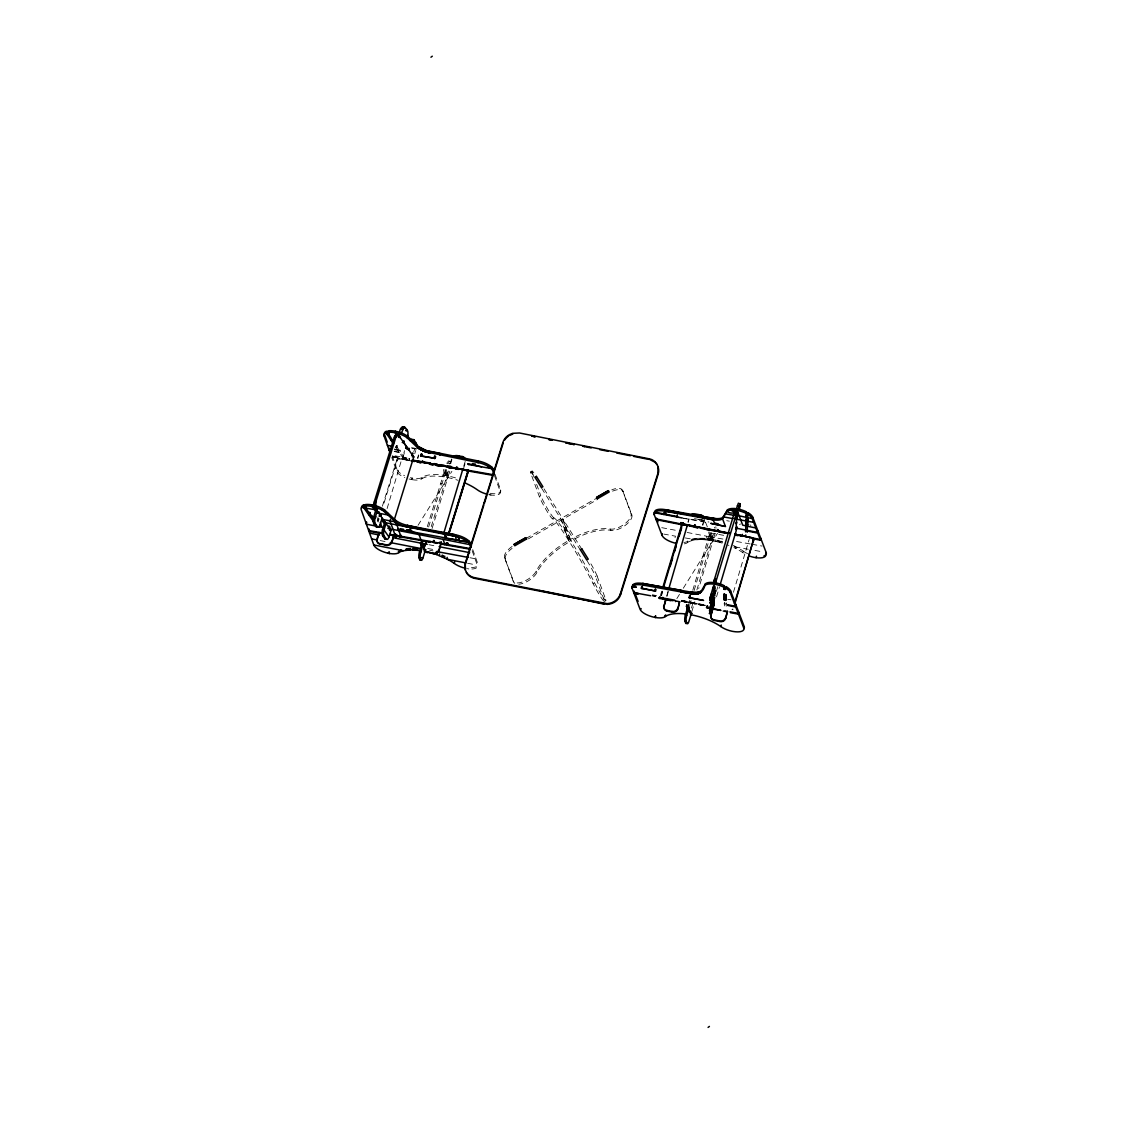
<?xml version="1.0" encoding="UTF-8"?>
<svg xmlns="http://www.w3.org/2000/svg" width="1124" height="1124" viewBox="0 0 1124 1124"><rect width="100%" height="100%" fill="white"/><g stroke="black" fill="none" stroke-linecap="round" stroke-linejoin="round"><path stroke-width="0.75" stroke-dasharray="5 3.75" d="M722.943 539.042L711.253 537.117L711.998 539.084L713.347 539.323L711.127 532.748M662.429 591.168L661.348 595.088A2.276 2.037 -16.4 0 0 661.418 595.608M661.53 595.692L662.612 591.772M395.55 446.818C397.137 448.054 398.374 444.711 396.196 445.413M666.757 595.79L668.204 590.732M666.897 596.549L668.33 591.519M675.018 537.679L675.468 536.176L664.129 534.139M687.972 521.859L688.928 518.642M688.155 522.463L689.11 519.246M684.277 543.847A13.614 5.213 16.6 0 0 687.354 542.639L687.804 541.136A34.619 13.249 16.6 0 1 691.977 539.211L706.209 538.34L723.968 541.993M687.354 542.639A34.619 13.249 16.6 0 1 691.527 540.728L691.977 539.211M691.527 540.728L692.848 538.986M692.398 540.489L693.761 538.775M693.311 540.293L694.702 538.607M694.253 540.11L695.7 538.452M695.25 539.956L696.74 538.326M696.29 539.843L697.358 539.745L697.807 538.227M702.612 524.81L704.074 519.92L702.795 525.414M697.358 539.745L698.468 539.675L698.917 538.171M698.468 539.675L699.606 539.632L700.055 538.129M699.606 539.632L700.786 539.618L701.221 538.115M700.786 539.618L701.98 539.632L702.43 538.129M701.98 539.632L703.217 539.675L703.666 538.171M703.217 539.675L704.467 539.745L704.917 538.241M704.467 539.745L705.76 539.843L706.209 538.34M705.76 539.843L707.052 539.97L707.502 538.466L705.76 535.979M688.829 603.546L689.813 600.23M692.791 590.226L710.213 531.68M707.052 539.97L708.373 540.124L708.822 538.621M689.672 605.443L691.162 600.469M694.14 590.479L711.562 531.919M708.373 540.124L709.722 540.307L710.171 538.803M696.866 589.959L711.548 540.588L708.991 531.118M709.722 540.307L711.071 540.518L711.52 539L709.947 536.766M691.471 608.056L693.438 601.481M711.998 539.084L713.951 532.551L715.3 532.79L713.347 539.323M712.771 537.132L712.897 540.841L698.692 588.554M711.071 540.518L712.405 540.742L712.855 539.239M691.836 611.596L694.787 601.719M712.405 540.742L713.81 541.009L714.26 539.506M713.81 541.009L715.187 541.29L715.637 539.787M715.187 541.29L716.578 541.599L717.028 540.096M716.578 541.599L717.969 541.937L718.419 540.433M717.969 541.937L719.36 542.302L719.81 540.784M719.36 542.302L720.751 542.681L721.201 541.164M722.591 541.571L722.142 543.075L720.751 542.681M716.353 591.477L717.843 586.545M716.522 596.83L719.472 586.967M733.213 545.533L734.45 546.095L734 547.613L736.389 548.793A34.619 13.249 16.6 0 1 742.697 552.572L742.781 552.629A13.572 5.199 16.6 0 0 746.252 554.694M735.208 548.189L735.658 546.686L734.45 546.095M736.136 548.667L736.585 547.149L748.247 549.257M724.081 604.038L724.53 602.52L724.629 609.11M725.725 604.361L726.174 602.843L726.245 607.775M742.739 552.601L743.203 551.097A34.619 13.249 16.6 0 0 736.838 547.29L735.658 546.686M733.452 592.278L749.118 539.632M660.238 596.043L661.727 591.112M396.351 447.099L396.828 445.596M398.556 451.412L399.02 449.909M377.257 521.1L377.734 519.597L376.357 515.747M400.172 451.693L400.636 450.19M399.975 456.695L391.953 455.29L397.109 469.706L396.941 471.897A13.572 5.156 17.2 0 0 404.837 477.517M402.561 457.145L406.846 457.904L406.635 460.067L407.113 458.522L402.561 457.145L404.57 450.654M387.106 508.568L401.971 458.437L410.274 459.927M402.842 457.763L404.851 451.272M409.15 458.564C409.08 465.167 409.248 454.391 409.136 459.913L391.489 456.794L410.162 459.786M413.73 451.946L414.728 448.687L416.259 448.869M414.742 453.759L415.768 450.499M417.524 458.03L418.521 454.827M417.805 458.648L418.788 455.445M409.038 478.979A13.572 5.156 17.2 0 0 411.623 479.583L412.072 478.065L413.196 478.276A13.572 5.156 17.2 0 0 422.174 477.349L422.807 476.955A34.619 13.151 17.2 0 1 458.466 478.796M411.609 479.569L412.649 478.178M412.185 479.681L412.733 479.779A13.572 5.156 17.2 0 0 421.711 478.852L422.174 477.349M446.13 469.396L447.703 473.78C446.312 479.147 442.083 469.762 443.994 467.514M427.289 526.692L444.837 470.043M428.637 526.959L446.692 468.652M445.624 474.974L446.088 473.471L443.994 467.612M431.237 526.58L446.495 477.321L446.256 473.85L447.605 474.117L448.307 476.07L446.959 475.803L446.256 473.85M450.078 463.776L451.595 458.887M446.959 475.803L448.982 469.284M450.921 462.891L451.932 459.632M432.066 528.477L447.844 477.574L447.141 475.621L445.792 475.368M448.307 476.07L450.331 469.551M463.72 466.193L465.238 461.304M463.552 468.567L465.069 463.678M489.516 494.771L490.345 494.925A13.628 5.17 17.2 0 0 500.152 491.399L500.616 489.895L494.982 474.131M500.25 492.818L500.714 491.314M377.692 521.199L378.732 517.883M382.357 506.236L397.067 459.126A2.276 1.995 -23.8 0 1 399.596 458.016L399.989 458.887A2.276 1.995 -23.8 0 0 397.46 459.997L383.256 505.435M378.086 522.084L379.111 518.754M733.003 609.784L732.764 608.941A2.276 2.037 -16.4 0 1 731.935 609.728M676.845 598.614L679.613 594.16M683.308 588.231L717.491 533.324M418.03 525.329L451.89 471.335M447.717 473.878L446.144 473.569M708.584 532.453L710.804 538.635L712.194 538.986M541.684 488.294L560.721 518.684L568.674 540.419L562.169 544.452A50.159 22.297 -32.1 0 0 536.134 571.161A13.628 6.056 -32.1 0 1 523.84 581.417A13.628 6.056 -32.1 0 1 513.05 580.813L504.578 557.659A13.628 6.056 -32.1 0 1 513.232 545.744M580.56 550.367L561.522 519.976L569.489 541.712L562.984 545.758A50.159 22.297 -32.1 0 0 536.935 572.453A13.628 6.056 -32.1 0 1 518.81 584.227M421.711 478.852L422.343 478.459A34.619 13.151 17.2 0 1 446.959 477.391L448.336 477.672A34.619 13.151 17.2 0 1 458.002 480.299M530.654 471.883L532.13 471.04M603.714 601.059A13.628 1.138 60.3 0 1 593.079 583.595L589.622 576.865A50.159 4.215 60.3 0 0 573.212 547.781L565.147 534.912A50.159 4.215 60.3 0 0 553.809 519.681L552.46 518.754A13.628 1.138 60.3 0 1 546.166 509.818A13.628 1.138 60.3 0 1 539.323 496.555L530.837 473.401L532.312 472.558A13.628 1.138 60.3 0 1 535.066 474.623M539.323 496.555L540.784 495.712L536.274 483.362M552.46 518.754L553.935 517.911L555.284 518.838A50.159 4.215 60.3 0 1 566.622 534.069L574.687 546.938A50.159 4.215 60.3 0 1 591.083 576.008L594.554 582.752A13.628 1.138 60.3 0 0 602.829 597.083A13.628 1.138 60.3 0 0 605.583 599.162L604.108 600.005A13.628 1.138 60.3 0 1 604.445 601.143M526.06 538.424L596.844 498.101M528.378 538.86L597.659 499.393M565.091 530.177L566.566 529.348M604.108 600.005L595.636 576.837L597.111 575.994A13.628 1.138 60.3 0 0 590.269 562.745M593.079 583.595L594.554 582.752M604.305 601.509L605.78 600.666M622.57 490.443L631.857 514.904A13.628 6.056 -32.1 0 1 625.155 525.47A13.628 6.056 -32.1 0 1 610.894 530.331A50.159 22.297 -32.1 0 0 577.666 537.398L570.964 540.883L570.149 539.59L576.851 536.106A50.159 22.297 -32.1 0 1 610.079 529.039A13.628 6.056 -32.1 0 0 624.34 524.177A13.628 6.056 -32.1 0 0 631.042 513.612L622.57 490.443A13.628 6.056 -32.1 0 0 611.779 489.839M395.578 447.001L397.137 447.197M682.085 517.953L708.907 522.028M709.637 532.523L712.307 538.551L710.804 538.635L711.253 537.117L712.644 537.469M727.734 599.261L730.993 599.809M394.285 451.553L399.245 452.424M411.567 447.661L415.978 448.448M411.848 448.279L416.259 449.066M394.243 449.052L397.46 449.628M394.51 449.797L397.713 450.359M394.173 451.356L399.118 452.227M683.294 518.319L708.893 522.843M427.752 548.498L435.775 549.931M402.083 458.676L410.597 460.208M402.364 459.309L410.864 460.84L391.756 457.524L396.758 471.56M726.722 520.693L729.364 521.171M710.157 532.917L725.514 535.67M736.571 541.501L750.2 543.946M751.9 544.255L762.128 546.081M711.548 540.588L712.897 540.841M685.345 537.946L692.159 539.169M754.921 550.451L762.929 551.884M652.496 596.085L655.91 596.718M681.734 601.452L704.144 605.555M429.649 550.254L433.007 550.872M469.958 557.743L474.988 558.684M489.98 493.253L490.809 493.422A13.628 5.17 17.2 0 0 500.616 489.895M661.741 527.662L676.971 530.542M687.129 532.467L711.871 537.216M448.307 460.924L449.656 461.191M448.827 461.374L450.176 461.627L450.864 463.58L449.53 463.327L448.827 461.374A4.538 1.152 -79 0 0 446.888 463.425L448.237 463.692A4.538 1.152 -79 0 1 450.176 461.627M392.22 456.021L400.299 457.594M446.495 477.321L447.844 477.574M440.734 483.292L442.083 483.545M491.132 495.08L489.291 494.729A13.628 5.17 17.2 0 1 488.729 494.616M428.918 544.704L437.419 546.348M380.151 540.574L388.651 542.232M467.598 563.264L475.677 564.838M467.303 568.646L468.849 568.941M698.805 519.19L705.436 520.496M694.477 518.6L699.367 519.569M700.997 519.892L704.242 520.524A4.538 4.074 -16.4 0 0 704.411 519.457M703.905 605.625L680.863 601.073L704.523 605.681M681.65 600.314L705.661 605.119M706.027 605.414L680.807 600.371L705.675 605.344M652.313 594.765L656.571 595.608M652.44 595.481L655.699 596.127M681.074 601.157L703.188 605.541M727.579 544.915L728.9 545.421M743.231 551.125L743.231 551.125A13.572 5.199 16.6 0 0 747.713 553.654M444.978 469.228L447.24 475.382M403.404 458.578L395.311 446.621M396.87 446.804L405.258 459.21M631.042 513.612L631.857 514.904M610.079 529.039L610.894 530.331M544.058 488.898L562.197 517.841L570.149 539.59M582.035 549.524L562.998 519.133L570.964 540.883M565.428 529.123L566.243 530.416M568.674 540.419L569.489 541.712M536.134 571.161L536.935 572.453M504.578 557.659L513.865 582.106A13.628 6.056 -32.1 0 0 514.806 583.37M513.05 580.813L513.865 582.106M396.842 459.632L397.222 460.503M705.521 522.253L707.586 527.521M597.111 575.994L605.583 599.162M532.312 472.558L534.012 477.18M494.518 475.635L500.152 491.399M472.74 549.58L477.77 563.644M472.164 550.774L476.731 563.531M397.109 469.706L397.208 470.001A13.6 5.17 17.2 0 0 404.485 475.649M553.935 517.911A13.628 1.138 60.3 0 1 547.641 508.975A13.628 1.138 60.3 0 1 540.784 495.712M587.037 560.707A13.628 1.138 60.3 0 1 595.636 576.837M530.837 473.401A13.628 1.138 60.3 0 1 533.591 475.466M505.393 558.951A13.628 6.056 -32.1 0 1 512.08 548.372M612.58 491.132A13.628 6.056 -32.1 0 1 623.384 491.736M687.804 541.136A13.614 5.213 16.6 0 1 683.884 542.442M739.494 524.472A4.538 4.074 -16.4 0 1 740.59 524.009M715.749 526.805A4.538 1.18 -79.8 0 1 715.96 528.322M714.555 527.212A4.538 1.18 -79.8 0 1 714.611 528.083M749.975 524.866A4.538 4.074 -16.4 0 1 750.902 525.47M412.072 478.065A13.6 5.17 17.2 0 1 410.358 477.686M476.365 566.693A13.628 5.17 17.2 0 1 467.767 567.128M476.618 567.746A13.628 5.17 17.2 0 1 468.132 568.772M449.53 463.327A4.538 1.152 -79 0 1 449.656 463.959M566.159 528.702L564.684 529.53L565.498 530.823L566.974 529.994L566.159 528.702"/><path stroke-width="1.5" d="M688.956 597.532L703.568 600.413L689.602 597.912L689.518 595.72M712.672 597.266L712.658 598.474L714.274 598.881M712.757 590.522C716.845 571.006 711.422 620.645 710.115 597.631M714.794 593.472L714.864 587.993M714.906 583.904L714.428 582.654A13.614 5.213 16.6 0 0 705.451 583.763C703.301 592.812 698.285 595.439 690.431 593.612L642.071 584.916A13.713 5.241 16.6 0 0 632.77 585.983L632.11 586.869A13.713 5.241 16.6 0 0 631.969 587.894L640.062 609.264A13.6 5.199 16.6 0 0 654.196 617.259L655.475 617.512M465.814 568.351L465.322 568.252A13.614 5.17 17.2 0 1 454.208 563.377A34.619 13.151 17.2 0 0 447.928 559.499L447.928 559.429M374.306 506.769L374.418 501.36L394.313 437.152L396.126 434.707L398.121 434.988L400.032 437.461L398.486 437.278M398.149 434.988L395.831 437.32L375.936 501.543L375.599 506.039L374.081 505.87M416.709 446.579L416.372 443.446L414.011 439.92L410.597 439.962L412.634 439.639M736.599 513.204L735.082 512.558M709.722 613.367L709.834 608.365L713.108 596.956M711.759 598.052L710.143 597.631L713.403 586.222L715.019 586.644L711.759 598.052L711.45 603.307M709.427 613.606L711.337 613.774L714.119 604.923L714.162 603.138L712.658 602.745M714.766 595.832L714.906 590.887M747.629 517.785L745.872 511.546A13.572 5.199 16.6 0 0 727.495 509.86L727.045 511.364A13.572 5.199 16.6 0 1 733.846 510.043C739.058 513.457 729.631 514.216 727.045 511.364L722.521 518.796A13.614 5.213 16.6 0 1 713.543 519.892L664.93 511.181A13.628 5.227 16.7 0 0 654.828 512.108L654.196 512.98A13.628 5.199 16.9 0 0 654.266 514.75L662.064 535.361A13.628 5.213 16.6 0 0 676.409 543.412M736.768 510.38L736.122 531.006L719.95 585.309M736.698 517.911L736.768 515.312L752.237 518.614L760.456 540.222L752.181 538.593M736.529 529.727L736.585 527.929M739.409 509.987L740.084 503.636L737.99 509.453M745.563 531.863L746.505 511.87L746.392 513.71M755.792 527.971L745.844 525.906L746.308 519.4M747.207 532.284L747.727 514.272L748.654 513.064A13.572 5.199 16.6 0 1 752.687 517.11L766.132 552.46L765.683 553.977A13.572 5.199 16.3 0 1 756.747 557.785L753.909 557.321A13.572 5.199 16.6 0 1 749.399 556.029M745.718 526.046L747.39 526.116L747.98 519.709L747.53 521.213L753.642 522.309M748.036 514.019C746.561 517.462 745.718 513.485 748.177 512.769M735.728 518.529L736.459 518.487L734.956 518.108M736.037 511.996L738.201 513.331M735.644 529.32L736.726 527.1M376.076 511.757L375.037 509.312M714.723 597.378L711.478 608.787L711.155 614.055M379.378 516.127L380.53 516.183L381.12 514.623L380.671 516.141M385.167 524.599L383.326 521.859L384.9 522.224M389.34 528.533L388.384 528.645M407.717 435.311L407.45 436.421C410.597 428.37 399.427 421.528 399.484 434.075M402.252 442.505C404.682 442.758 402.476 443.095 403.98 440.875L403.502 442.378L408.841 449.895L409.305 448.392M412.002 454.981L412.62 453.183M736.852 512.544L715.117 584.241L715.552 582.836A13.614 5.213 16.6 0 1 723.73 585.393L724.306 587.683L725.949 588.133M448.813 532.79L467.598 471.869A2.276 1.995 -23.8 0 0 465.996 470.015L462.652 469.354M449.094 533.408L467.879 472.487M465.28 563.152L465.139 569.404L466.671 573.029A13.6 12.125 -20.1 0 0 474.707 578.368L607.396 604.375A13.628 12.153 -20.1 0 0 620.603 594.61L658.214 473.949C660.139 467.739 656.219 460.362 649.77 458.929L519.527 432.993L512.572 433.33L509.312 434.707A13.6 12.125 -20.1 0 0 502.878 442.477L465.28 563.152L465.406 570.135M466.418 572.313A13.6 12.125 -20.1 0 0 474.44 577.652L607.129 603.644A13.628 12.153 -20.1 0 0 620.336 593.894L657.947 473.218L658.102 466.853M713.81 581.979L713.628 583.005L715.243 583.412M716.002 580.139L714.372 579.731L714.063 580.869L713.824 581.993L715.454 582.401M714.358 579.717L734.155 513.289L734.857 511.687L736.585 512.123M668.696 589.06L687.186 525.681M631.983 588.035L632.419 586.377A13.713 5.241 16.6 0 1 632.559 585.351L633.219 584.48A13.713 5.241 16.6 0 1 642.521 583.412L681.355 590.395L680.905 591.912L690.993 593.711L691.443 592.207L697.47 592.432L700.969 591.182M654.224 514.75L654.674 513.232A13.628 5.213 16.6 0 1 654.646 511.462L655.615 510.352A13.628 5.213 16.6 0 1 662.106 509.27L662.907 509.341A13.628 5.213 16.6 0 1 665.38 509.678L716.775 518.909M641.2 588.119L655.756 591.069L641.846 588.484L641.649 586.616M641.453 588.316L641.748 586.714M641.635 588.414L642.085 586.911M664.298 512.389C662.682 513.542 663.582 515.972 664.509 513.106M641.846 588.484L642.296 586.981M642.057 588.54L642.507 587.037M642.942 585.098L643.378 583.581L691.443 592.207M665.844 514.286L665.38 509.678L712.995 519.808L715.005 523.981M644.08 585.295L644.53 583.778L642.521 583.412M662.064 535.361L662.514 533.844M654.8 590.367L655.404 588.892M654.842 512.108L676.845 516.464L677.294 514.947M655.011 591.098L655.938 589.636M655.166 591.126L655.461 589.594M683.392 523.433L681.917 523.138L681.046 524.529L680.961 522.534M680.694 524.332L681.144 522.829M675.468 601.593L675.257 600.876L679.598 601.733L677.87 608.997A4.538 4.074 -16.4 0 1 672.321 612.173L667.164 611.147A4.538 4.074 -16.4 0 1 664.017 606.272L665.97 599.738L659.071 598.319L659.324 597.336L674.836 600.188M680.849 524.43L681.299 522.927M681.046 524.529L681.495 523.011M681.256 524.599L681.706 523.082M659.493 598.446L659.943 596.928M663.441 587.81L681.945 525.667L683.322 524.641L684.657 525.189L683.898 524.543M655.039 617.427L655.489 615.924M670.115 566.58L672.616 558.178M674.611 551.462L676.114 546.419M679.121 536.345L681.622 527.943M682.746 524.22L683.195 522.702M655.699 615.966L655.264 617.469A13.6 5.199 16.6 0 0 665.338 616.542L665.928 616.163A34.619 13.249 16.6 0 1 686.371 614.041M682.942 524.262L683.392 522.744M664.017 606.272L665.759 599.008L665.97 599.738M665.338 616.542L665.815 615.039M694.674 524.978L694.225 526.482L695.096 525.091M694.435 526.524L694.885 525.02M677.87 608.997L679.598 601.733M687.312 609.18L686.638 604.726L688.324 609.152M689.209 597.743L689.855 595.706M690.431 593.612L690.867 592.109M689.405 597.827L690.052 595.734M689.602 597.912L689.841 596.324M689.827 597.954L690.052 596.394M712.995 519.808L713.993 518.389A13.628 5.213 16.6 0 0 722.282 517.757L722.395 517.686A10.214 3.906 16.6 0 0 722.858 517.363L727.495 509.86M713.206 519.85L713.656 518.333M689.588 612.664L688.253 605.021M691.541 593.795L691.991 592.292M686.539 623.314A4.538 1.18 -79.8 0 1 685.668 623.103L684.923 621.136A4.538 1.18 -79.8 0 1 685.373 615.151L688.324 605.204M692.089 593.865L692.539 592.362M692.637 593.936L693.087 592.418M690.6 611.273L690.909 614.744L688.956 621.277A4.538 1.18 -79.8 0 1 687.017 623.342L686.272 621.375A4.538 1.18 -79.8 0 1 686.722 615.39L689.181 607.101M693.171 593.978L693.62 592.474M693.705 594.02L694.14 592.517M694.211 594.048L694.66 592.531M694.716 594.062L695.166 592.545M695.208 594.062L695.658 592.545M690.052 612.425L690.361 611.133M695.686 594.048L696.135 592.545M696.149 594.02L696.599 592.517M696.599 593.992L697.049 592.489M697.035 593.95L697.47 592.432M697.442 593.894L697.892 592.376M697.835 593.823L698.285 592.306M698.215 593.739L698.664 592.222M698.58 593.641L699.03 592.137M716.986 531.062L717.772 529.544M698.917 593.542L699.367 592.025M717.323 531.048L717.969 529.559M699.24 593.43L699.69 591.912M699.535 593.303L699.985 591.786M699.816 593.163L700.266 591.66M700.069 593.008L700.519 591.505M722.971 517.279L722.521 518.796L725.275 526.004M725.992 512.319L725.556 513.823L734.97 515.523M700.308 592.854L705.451 583.763M734.815 508.568L735.04 512.769L730.951 510.071M710.466 608.576L706.448 607.606L707.46 605.696M736.346 509.046L738.356 503.187L740.112 503.959M707.207 607.929L707.656 606.426M737.555 508.933L737.105 510.437L742.711 525.161L745.76 525.793M736.304 518.586L736.965 516.984M736.852 522.267L736.318 523.601M723.252 611.063L727.425 611.316L725.668 618.425A4.538 4.074 -16.4 0 1 720.119 621.6L714.147 620.42A4.538 4.074 -16.5 0 1 711 615.531L713.22 606.89M723.842 587.234L724.292 585.66M723.87 588.934C725.654 584.48 723.996 592.755 723.842 587.178L723.294 586.911A13.628 5.213 16.6 0 0 705.001 585.281M723.94 589.046L724.39 587.529M724.221 589.243L724.516 587.641M724.418 589.327L724.868 587.824M725.289 587.936L724.769 589.44L725.092 587.894M746.743 515.48L747.193 513.977M725.05 589.468L726.526 586.883A13.614 5.213 16.6 0 1 730.445 590.479L744.271 626.728M746.982 515.551L747.53 514.061M725.219 589.468L725.949 587.782M746.238 519.653L745.858 520.918L736.431 519.218M742.43 534.392L741.981 535.881L742.824 535.951M742.332 536.387L734.815 534.223L749.638 537.427M724.025 599.752L724.123 594.146L724.025 599.752L725.556 600.3L726.104 598.642L724.306 598.193M745.971 526.004L746.21 524.29M747.966 519.162L747.544 520.763L745.872 520.342M746.139 526.102L746.294 524.388M746.392 526.201L746.589 524.599M746.561 526.257L747.839 524.613M724.839 600.286L725.289 598.783M725.668 600.497L726.048 594.596M745.774 534.968L745.226 536.317M690.417 614.659A34.619 13.249 16.6 0 1 719.739 625.843L720.709 626.49A13.572 5.199 16.6 0 0 731.907 631.224L733.031 631.435A13.6 5.199 16.6 0 0 743.807 628.19L730.179 592.362L730.614 590.859M752.687 517.11L752.237 518.614A13.572 5.199 16.6 0 0 748.205 514.567L747.727 514.272M720.779 626.546L721.229 625.028M725.668 618.425L727.425 611.316M735.911 604.768L735.461 606.286L727.326 604.67M757.913 530.851L757.464 532.369L736.29 528.182L736.74 526.678L736.473 527.816M736.192 605.513L735.742 607.016L727.593 605.4M758.194 531.596L757.745 533.099L747.249 531.034M738.623 611.892L738.173 613.395L730.024 611.779M760.625 537.975L760.175 539.492L734.745 534.223L752.392 537.806A2.276 2.037 -16.4 0 1 753.431 540.068L734.731 604.276M738.904 612.622L738.454 614.125L730.375 612.678M760.456 540.222L760.906 538.719M756.059 557.715L756.508 556.197M743.695 627.88L744.341 627.052A13.6 5.199 16.6 0 1 743.596 628.962M443.713 533.45L462.765 469.354M734.492 603.433L753.431 540.068M662.71 587.81L682.001 523.686L729.673 533.212M390.407 453.745L384.029 435.859L384.366 433.99A13.628 5.17 17.2 0 1 386.024 431.433L388.258 433.147M421.388 550.662L411.258 549.819L403.123 550.76A34.619 13.151 17.2 0 0 398.894 552.587L398.865 552.615A13.572 5.156 17.2 0 1 389.873 553.528L387.021 552.938A13.572 5.156 17.2 0 1 373.772 544.887L361.24 509.776A13.572 5.156 17.2 0 1 362.631 506.741L363.417 505.098L364.752 506.98M384.029 435.859L383.888 435.494A13.628 5.17 17.2 0 1 385.546 432.937L386.417 431.265M470.97 547.402L469.973 544.648A13.628 5.17 17.2 0 0 468.61 542.625L466.643 540.967A13.628 5.17 17.2 0 0 458.367 537.117L457.51 536.865A13.628 5.17 17.2 0 0 454.953 536.26L406.832 525.259A13.614 5.17 17.2 0 1 395.732 520.398L384.703 510.043A13.572 5.156 17.2 0 0 375.908 505.8L372.494 504.957A13.572 5.156 17.2 0 0 365.174 504.62L363.853 507.879L376.048 525.077M387.176 432.501L388.019 430.857A13.628 5.17 17.2 0 1 407.605 436.323L418.578 446.621L426.263 450.527L479.105 461.149A13.699 5.199 17.2 0 1 490.556 466.109L492.003 467.373A13.699 5.199 17.2 0 1 492.986 468.61L494.167 471.827M388.454 434.356L387.035 434.314L387.401 432.712M387.19 434.426L387.654 432.923M387.373 434.51L387.836 433.007M362.954 506.601L364.794 508.357L365.862 506.826M387.583 434.595L388.047 433.091M364.794 508.357L365.497 506.882M387.794 434.651L388.468 433.176M365.019 508.385L365.904 506.573M388.005 434.679L388.651 433.176M388.342 434.665L388.918 432.852M368.784 512.361C366.621 515.129 374.18 514.089 373.266 519.133M366.115 523.447L366.579 521.943L366.382 524.191L375.388 525.962M368.644 514.637L369.122 513.134L373.421 519.218M388.96 449.712L389.438 448.209M369.22 513.921L369.684 512.404M369.417 513.991L369.894 512.488M389.227 450.443L389.691 448.94M369.74 514.202L370.063 512.586M372.494 504.957L372.03 506.46L374.517 509.523M391.152 440.453L392.754 440.65L387.541 432.361A13.628 5.17 17.2 0 1 394.875 432.712L395.353 431.194M369.838 514.3L370.316 512.797M370.316 514.975L364.626 506.137A13.572 5.156 17.2 0 1 384.239 511.546L395.451 522.028A10.214 3.878 17.2 0 0 396.224 522.576L396.421 522.716A13.628 5.17 17.2 0 0 406.368 526.763L455.417 534.757A13.628 5.156 17.3 0 1 467.612 539.871L469.087 541.122A13.628 5.156 17.5 0 1 470.408 543.131M375.332 505.631L374.868 507.135L376.905 509.383M374.868 508.61L374.559 509.622L365.441 508.076M369.108 529.039L368.644 530.542L383.312 533.141M369.374 529.769L368.911 531.273L380.319 533.296M377.271 526.777A4.538 1.869 -83.4 0 1 375.866 526.496L373.842 523.644A4.538 1.869 -83.4 0 1 373.618 517.56L376.161 508.568M376.709 508.484L376.245 509.987L377.158 511.209L375.149 517.728A4.538 1.869 -83.4 0 0 375.388 523.812L377.411 526.664A4.538 1.869 -83.4 0 0 380.123 524.725L382.048 518.192M399.666 434.581L399.203 436.084L398.36 435.634M401.507 432.642L404.331 426.994M378.943 511.631L378.465 513.148L377.018 512.98M384.239 511.546L384.703 510.043L381.542 509.425M412.536 460.489L494.251 474.89L492.523 470.113A13.713 5.213 17.2 0 0 491.539 468.877L490.106 467.626A13.713 5.213 17.2 0 0 478.641 462.652L424.689 451.623L418.114 448.139L407.127 437.826L407.605 436.323M377.285 539.548L379.013 532.495L377.018 538.93A4.538 3.99 -23.8 0 0 380.053 543.693L386.375 545.393A4.538 3.99 -23.8 0 0 391.911 542.133L394.383 534.153M383.354 522.042L383.818 520.538M383.86 521.747L384.324 520.243M387.977 528.21L389.522 528.392L390.997 530.458L388.974 536.977A4.538 1.869 -83.4 0 1 386.263 538.916A4.538 1.869 -83.4 0 1 384.717 538.747L382.708 535.895A4.538 1.869 -83.4 0 1 382.483 529.811L384.9 521.986M388.356 513.471L387.892 514.975L378.563 513.162M385.982 523.658L384.015 529.98A4.538 1.869 -83.4 0 0 384.239 536.064L386.263 538.916L384.717 538.747M390.464 519.358L390 520.862L395.128 535.235L395.522 533.984M388.595 527.437L389.059 525.934M389.143 528.224L389.621 526.72M389.522 528.392L389.93 527.086M412.789 453.309L412.297 454.813L413.772 456.892L394.44 519.288M382.441 519.386L395.255 521.887L396.294 524.81L395.718 520.384M418.114 448.139L418.578 446.621M418.479 448.406L418.943 446.902M418.873 448.687L419.336 447.169M419.28 448.954L419.744 447.45M419.702 449.221L420.165 447.717M391.911 542.133L393.611 535.122M420.137 449.488L420.601 447.984M420.601 449.741L421.064 448.237M388.721 553.317L389.185 551.814L388.763 553.331M421.064 450.007L421.528 448.49M421.556 450.246L422.02 448.743M422.048 450.499L422.512 448.996M420.657 455.684L421.247 453.956L421.416 456.147L435.128 458.325L420.854 455.88M421.008 455.979L421.57 453.913M422.554 450.738L423.017 449.235M421.205 456.077L421.767 453.941M421.416 456.147L422.09 454.686L421.626 456.189M423.074 450.977L423.537 449.459M445.989 536.036L444.879 537.679L445.652 538.241L459.323 540.419L397.84 529.249L398.781 529.938L398.402 528.968M423.608 451.202L424.071 449.698M424.141 451.412L424.605 449.909M424.689 451.623L425.153 450.12M425.251 451.834L425.715 450.331M422.624 460.685L422.16 462.189L422.947 462.498M390.253 535.066L399.666 536.738L400.13 535.235M425.799 452.031L426.263 450.527M396.224 538.326L395.859 534.462L399.666 536.738L400.341 535.263M400.06 536.766L400.748 534.926L399.877 536.766M426.361 452.213L426.839 450.71M426.937 452.396L427.401 450.879M427.499 452.565L427.963 451.047M428.075 452.719L428.539 451.216M428.651 452.86L429.115 451.356M429.213 453L429.677 451.497M406.733 526.847L407.197 525.344M398.879 552.587L399.357 551.083M406.944 526.889L407.408 525.386L455.417 534.757L456.077 539.408M429.789 453.127L430.253 451.623L440.327 453.59L439.863 455.094M430.352 453.239L430.815 451.736M434.145 457.721L434.609 456.218M405.876 550.212L406.34 548.695M434.356 457.777L434.819 456.274M434.468 458.466L435.03 456.344M434.665 458.494L435.227 456.428M434.848 458.494L435.508 456.639M406.874 550.072L407.352 548.568M435.086 458.409L435.592 456.822M407.928 549.973L408.391 548.456M408.996 549.889L409.459 548.386M410.105 549.847L410.583 548.343M412.438 549.833L412.901 548.329M413.646 549.861L414.11 548.357M414.882 549.931L415.346 548.428M416.133 550.015L416.597 548.512M417.426 550.142L417.889 548.638M424.296 549.383L424.984 551.336L422.975 557.855A4.538 1.152 -79 0 1 421.036 559.907L419.688 559.654L418.985 557.701A4.538 1.152 -79 0 1 419.533 551.729L422.638 541.712M421.036 559.907L420.334 557.954A4.538 1.152 -79 0 1 420.882 551.996L422.947 545.323M424.268 547.318L426.277 540.813L424.268 547.318A4.538 3.99 -23.8 0 0 427.303 552.081L433.471 553.753A4.538 3.99 -23.8 0 0 438.992 550.493L441.479 542.471M432.993 542.372L433.541 540.56M432.979 542.119L433.878 540.532M434.075 540.56L433.232 542.035M455.768 468.287L456.85 466.713M447.928 559.499L436.505 554.525L436.969 553.022M438.992 550.493L441.198 541.852M439.189 555.509L439.653 554.006M445.863 538.284L446.116 536.724M445.722 543.313L444.837 544.704M441.802 556.577L442.266 555.073M446.916 542.836L447.099 545.112L440.383 543.96M446.664 544.395L447.127 542.892M447.338 542.962L446.72 545.084L470.015 549.214M443.081 557.125L443.544 555.621M446.916 545.112L447.535 543.061M447.099 545.112L447.689 543.159M447.254 545.084L447.802 543.271M444.331 557.701L444.809 556.197M446.762 558.881L447.226 557.378M477.11 460.77L476.646 462.273L477.798 462.526M478.262 461.009L477.798 462.498L478.641 462.652M458.339 539.815L458.803 538.312M458.662 540.56L459.126 539.056M454.208 563.377L454.672 561.874M492.607 470.282L492.986 468.61M465.533 563.869L483.784 505.21M503.116 443.193L484.332 503.538L484.079 502.821M448.518 534.42L468.539 470.422L411.974 460.222M709.694 602.857L711.871 602.492M654.337 512.713L682.085 517.953M468.75 464.549L467.696 464.015L468.427 463.805M403.333 427.696L401.352 428.286M412.143 440.144L410.148 440.72M400.313 536.682L399.413 535.993M421.95 547.079C417.313 538.452 425.49 544.761 424.085 549.144M412.115 454.939L413.787 456.892L412.241 456.723M708.078 1027.434L709.413 1026.409M430.956 57.212L432.304 56.2M714.274 592.418L714.906 590.957M714.162 603.167L714.316 597.701L713.108 597.083M735.082 512.544L736.599 512.867L735.054 512.474M526.608 538.986L514.82 545.772L513.991 544.423L525.793 537.693L526.622 539.056M608.379 490.654L596.591 497.37L597.42 498.733L609.194 491.947L608.379 490.654L596.605 497.44L597.392 498.663M514.019 544.48L525.807 537.764M363.417 505.098L363.094 505.238A13.572 5.156 17.2 0 0 361.703 508.273M509.565 435.438L512.839 434.047M411.089 439.456L414.039 439.934M412.606 439.639L413.618 439.526M406.34 448.083L407.843 448.504M389.241 528.702L469.973 544.648L470.45 543.145L471.434 545.899M714.007 603.223L713.22 603.11M728.408 533.338L655.812 518.909M725.668 587.95L726.076 588.386A13.628 5.213 16.6 0 1 730.024 591.983L730.179 592.362M724.306 594.132L725.584 594.765L725.654 600.16M387.19 434.609L388.721 434.749M735.124 510.156L737.105 510.437A13.572 5.255 16.6 0 1 745.479 513.036M402.294 427.022L405.216 427.485L402.785 426.811M401.802 427.527L403.319 427.696M400.973 429.256L402.504 429.424M405.708 430.169L407.225 430.337M406.045 430.829L407.562 431.012M395.62 434.918L397.137 435.086M396.126 434.707L398.542 435.381L400.018 437.461M395.128 435.424L396.646 435.592M394.679 436.182L396.21 436.351M394.313 437.152L395.831 437.32M414.854 443.278L416.372 443.446M415.079 444.177L416.597 444.345M406.284 448.265L408.813 449.895L406.298 448.321M374.418 501.36L375.936 501.543M374.151 502.47L375.669 502.653M373.997 503.65L375.514 503.819M373.969 504.802L375.486 504.985L375.613 506.053M376.104 509.523L377.566 509.692M375.641 511.027L377.102 511.195M379.125 515.958L380.544 516.099M373.618 517.56L375.149 517.728M373.842 523.644L375.374 523.812M375.866 526.496L377.383 526.664A4.538 1.869 -83.4 0 0 380.095 524.725M389.452 530.289L390.997 530.458L375.037 508.118M382.483 529.811L384.015 529.98L388.974 536.977M382.708 535.895L384.239 536.064M411.651 454.981L412.424 455.079L397.517 433.667M410.977 538.733L410.667 538.003M481.522 466.811L468.272 463.776M364.598 506.769L366.185 506.966M416.821 532.902L398.781 529.938M390.871 440.032L392.487 440.257M469.453 471.195L456.386 468.216M677.055 517.181L677.758 516.984L676.845 516.464M669.693 521.648L668.991 521.761L669.904 522.365M664.93 511.181L713.445 518.304M413.548 460.334L430.52 463.06M433.906 463.594L437.306 464.142M440.692 464.69L444.092 465.238M447.478 465.772L450.879 466.32M375.051 509.312L376.09 509.79M452.789 456.976A4.538 3.99 -23.8 0 1 457.117 455.627L462.203 456.527A4.538 3.99 -23.8 0 1 465.294 459.196M460.84 456.976L457.117 455.627M472.403 463.608L475.607 464.184M488.027 467.289L490.162 467.668M468.596 464.521L491.188 468.525M411.272 460.952L414.475 461.528M420.896 462.652L417.692 462.09L421.079 462.681M429.663 464.212L433.176 464.774M436.562 465.42L440.032 465.982M448.588 467.5L452.003 468.104M470.296 471.377L492.804 475.34M407.267 529.854L410.485 530.416M400.284 528.716L403.502 529.292M406.705 529.854L409.923 530.43M389.986 534.336L469.748 548.484M427.977 541.684L430.562 541.571M399.666 536.738L430.689 542.232M433.878 542.794L437.124 543.384M416.807 461.866L419.856 462.4M373.73 520.805C372.17 521.086 372.634 518.108 373.772 519.204M467.935 540.63L468.722 540.756M468.258 542.274L459.477 540.714L458.171 537.061M380.053 543.693L386.108 544.775A4.538 3.99 -23.8 0 0 391.63 541.515M427.303 552.081L433.19 553.134A4.538 3.99 -23.8 0 0 438.711 549.875M412.185 460.475L468.638 470.661M429.593 464.212L433.007 464.816M436.407 465.434L439.807 466.053M448.321 467.584L451.722 468.188M455.136 468.806L458.536 469.425M723.659 516.928L733.199 518.642M439.372 542.246L441.058 542.555M685.373 615.151L686.722 615.39M684.923 621.136L686.272 621.375M685.668 623.103L687.017 623.342M365.384 506.868L364.317 506.376M650.796 595.776L633.739 592.643L638.418 593.57M423.987 549.2L425.504 549.481M436.365 551.505L468.272 557.434M387.724 553.106L389.873 553.528M385.209 522.646L454.953 536.26M369.571 533.113L379.561 535.066M392.894 537.665L420.517 543.061M427.218 544.367L422.132 543.37L419.097 534.602M439.105 546.686L469.677 552.643M371.637 538.916L376.737 539.913M390.351 542.569L420.994 548.54M419.533 551.729L420.882 551.996M373.786 544.957L403.319 550.718M447.703 559.373L464.367 562.632M421.626 557.588L422.975 557.855M418.985 557.701L420.334 557.954M387.949 553.163L389.326 553.429M690.586 515.143A4.538 4.074 -16.4 0 1 694.955 513.865L700.926 515.045A4.538 4.074 -16.4 0 1 704.088 517.799M696.627 514.764L699.606 515.354M715.089 523.208L718.348 523.854M682.942 524.936L656.093 519.639L656.542 518.136L657.99 521.943M694.506 527.212L697.737 527.859M705.689 529.334L708.977 529.98M378.591 526.594L381.991 527.268L380.263 522.449M632.7 585.098L633.571 585.267M632.77 585.983L635.763 586.573M724.699 611.344L727.593 611.92M663.806 605.555A4.538 4.074 -16.4 0 0 666.953 610.43L672.11 611.442A4.538 4.074 -16.4 0 0 677.66 608.281M710.818 614.94A4.538 4.074 -16.5 0 0 713.965 619.816L719.95 620.996A4.538 4.074 -16.4 0 0 725.486 617.821M582.71 446.242L591.21 447.928M599.71 449.628L608.21 451.314M616.711 453.014L630.311 455.726M633.711 456.4L647.312 459.112M682.071 523.91L729.743 533.45M683.589 524.796L687.607 525.596L687.354 524.753M689.321 525.948L697.779 527.634M701.165 528.308L714.695 531.02M718.081 531.694L726.54 533.38M734.998 535.066L737.99 535.67M659.212 597.701L673.093 600.736M707.01 607.199L720.962 610.402L713.74 609.222M667.586 600.061L670.817 600.708M634.034 593.43L637.842 594.174M394.875 432.712L396.013 432.951A13.628 5.17 17.2 0 1 407.127 437.826M424.591 549.636L425.94 549.917M424.169 551.153L428.244 552.053M387.401 445.315L392.304 446.326M411.595 439.259L412.494 439.751M455.754 468.455L456.723 468.961M746.013 515.312L747.685 515.719M745.886 520.005L747.544 520.412M726.118 598.994L724.46 598.235M736.417 523.447L735.602 523.236L736.304 523.587M737.344 505.772L740.042 506.418M734.674 511.954L736.613 512.446M734.436 512.502L736.599 513.05M734.155 513.289L735.77 513.696M735.026 513.837L736.571 514.23M733.846 514.272L735.461 514.68M714.695 578.621L716.311 579.043M714.091 580.869L715.707 581.291M711 594.273L712.616 594.68M710.691 595.369L712.307 595.79M710.396 596.521L712.012 596.928M711.562 599.064L709.947 598.642L709.806 599.485L711.436 599.893M709.75 600.076L711.38 600.497M709.694 602.548L711.633 603.04M712.504 604.515L714.119 604.923M710.719 605.007L712.335 605.414M710.41 606.103L712.026 606.524M710.115 607.255L711.731 607.677M709.848 608.379L711.478 608.787M709.651 609.391L711.267 609.798M709.525 610.22L711.141 610.627M709.469 610.824L712.166 611.456M710.242 612.032L711.871 612.439M709.399 613.283L711.337 613.774M734.984 512.642L733.846 510.043M429.621 552.404L436.505 554.525M650.037 459.646L655.011 462.217L657.09 464.662M364.134 506.236L365.581 508.188M381.57 519.499L383.312 521.943M363.024 506.348L363.937 507.641M397.025 435.213L395.536 432.852M375.051 506.137L374.517 505.393M374.882 508.624L376.385 510.746M364.598 504.732L365.159 505.519M364.204 505.983L365.525 507.837M412.424 531.132L411.623 532.214L409.853 527.465M392.445 440.187L394.117 442.645M385.954 432.768L392.824 442.912M687.804 606.538L686.188 606.243M468.539 470.422L468.919 471.293M462.203 456.527L462.526 457.271A4.538 3.99 -23.8 0 1 465.196 458.985M465.996 470.015L466.263 470.633M463.257 469.467L463.636 470.338M456.161 468.188L456.47 468.905M453.408 467.696L453.717 468.413M634.203 591.168L634.484 591.912M635.088 593.5L638.109 601.424M657.947 473.218L658.214 473.949M648.745 458.718L649.012 459.449M584.129 445.905L584.382 446.635M620.336 593.894L620.603 594.61M603.827 603.405L604.094 604.136L539.07 590.465M603.49 603.335L603.743 604.066M474.44 577.652L474.707 578.368M444.331 534.195L445.526 537.539M443.039 539.323L444.725 544.044M384.492 434.356L387.232 442.055M396.927 524.936L398.444 529.193M398.837 530.598L400.861 536.26M395.269 521.901L396.294 524.81M751.872 537.637L752.644 538.663A2.276 2.037 -16.4 0 1 753.67 540.911M749.567 537.188L749.82 538.031M700.926 515.045L701.095 515.649A4.538 4.074 -16.4 0 1 703.821 517.433M682.001 523.686L682.254 524.529M672.11 611.442L672.321 612.173M666.953 610.43L667.164 611.147M725.921 586.517L725.949 588.47M504.55 440.172A13.6 12.125 -20.1 0 1 508.568 436.056M665.338 615.362A13.6 5.199 16.6 0 1 664.804 615.643M641.214 608.941A13.6 5.199 16.6 0 1 640.947 608.534M766.175 552.474A13.572 5.199 16.3 0 1 764.826 555.551M764.404 555.748A13.572 5.199 16.3 0 1 763.927 555.916M690.867 613.142A34.619 13.249 16.6 0 1 692.244 613.409M663.174 597.589A2.276 2.037 -16.4 0 1 662.64 597.406M691.71 515.045A4.538 4.074 -16.4 0 1 692.791 514.581M487.029 494.195A13.6 5.17 17.2 0 1 477.068 489.614L476.098 488.954A34.619 13.151 17.2 0 0 464.648 482.814M400.537 550.367A34.619 13.151 17.2 0 1 401.226 550.043M398.879 551.406A13.572 5.156 17.2 0 1 398.332 551.673M454.054 457.018A4.538 3.99 -23.8 0 1 456.302 456.316M427.584 552.713A4.538 3.99 -23.8 0 1 424.366 549.004M380.334 544.325A4.538 3.99 -23.8 0 1 377.243 541.656M420.91 559.331A4.538 1.152 -79 0 1 419.688 559.654M710.902 523.433L725.556 526.496L710.944 523.362M536.415 476.379L534.94 477.222L541.417 487.577L542.892 486.734L536.415 476.379M581.768 548.793L580.293 549.636L586.77 559.977L588.245 559.148L581.768 548.793M466.643 540.967L459.477 540.714L467.724 541.796L466.643 540.967M407.576 448.111L406.031 447.942L407.576 448.111M491.581 466.952L489.109 466.53L491.595 466.98M636.043 587.318L632.264 586.573L636.043 587.318M535.094 436.758L531.694 436.084L535.094 436.772M552.095 440.144L548.695 439.47L552.095 440.172M574.209 444.542L565.695 442.856L574.195 444.598"/></g></svg>
